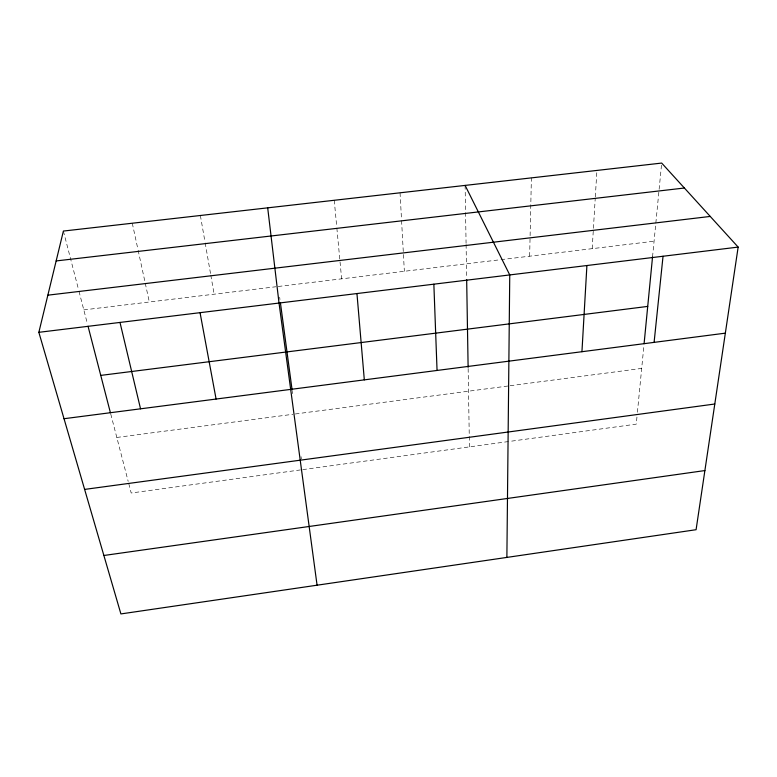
<?xml version="1.0" encoding="UTF-8"?>
<svg xmlns="http://www.w3.org/2000/svg" width="777" height="777" viewBox="0 0 777 777"><rect width="100%" height="100%" fill="white"/><g stroke="black" fill="none" stroke-linecap="round" stroke-linejoin="round"><path stroke-width="0.58" stroke-dasharray="3.88 2.91" d="M529.652 256.196L530.079 236.917M530.108 235.713L531.39 177.875M592.2 248.659L595.24 198.116M595.318 196.911L596.911 170.435M636.955 417.016L636.266 424.135L510.052 441.346M637.412 412.276L644.007 344.57M652.544 256.905L661.683 163.073M300.398 469.93L131.196 493.007L128.496 482.585M302.758 469.609L508.857 441.501M116.812 437.451L292.9 414.287M295.309 413.976L508.974 385.878M510.159 385.713L641.685 368.415M83.799 309.897L275.854 286.762M278.224 286.48L499.815 259.79M501.01 259.644L654.079 241.21M63.393 231.06L78.7 290.19M79.001 291.346L87.432 323.931M110.752 414.034L128.195 481.429M132.284 223.232L137.879 249.096M138.131 250.272L144.998 282.022M145.25 283.197L149.32 302.01M200.379 215.491L204.963 241.734M205.167 242.919L210.586 273.931M210.79 275.116L214.131 294.201M279.662 297.183L279.982 299.563M292.269 391.297L292.589 393.686M301.02 456.585L301.33 458.954M334.246 200.281L336.742 226.874M336.859 228.079L341.637 278.846M400.048 192.803L401.505 219.367M401.573 220.571L404.361 271.29M465.112 185.412L466.074 243.308M466.093 244.512L466.647 278.331M468.142 368.521L469.434 446.882"/><path stroke-width="1.17" d="M506.876 557.41L509.751 274.932L465.112 185.412M581.944 351.709L586.907 265.53M644.123 343.376L652.544 256.905M654.098 342.375L663.034 256.255M738.15 247.096L696.085 529.71L120.901 613.927L38.85 332.323L63.393 231.06L661.683 163.073L738.15 247.096L38.85 332.323M103.875 555.487L704.885 470.561M84.625 489.413L714.791 404.011M64.025 418.716L725.339 333.158M100.757 375.398L647.727 306.41M47.853 295.173L710.246 216.433M56.158 260.936L684.391 188.015M88.044 326.272L110.451 412.869M119.998 322.436L140.54 408.819M200.048 312.675L216.084 399.048M317.074 585.207L279.03 303.049L267.696 207.847M280.458 303.137L292.113 390.103M356.954 293.56L364.316 379.866M433.857 284.188L437.053 370.464M466.666 279.545L468.123 367.327"/></g></svg>
